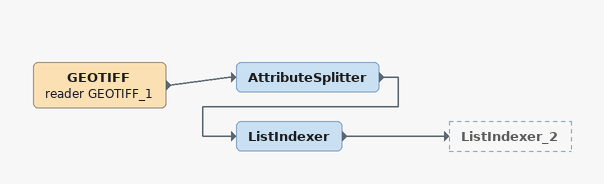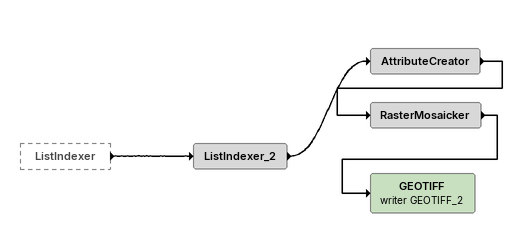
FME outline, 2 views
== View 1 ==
GEOTIFF (reader GEOTIFF_1)
    -> AttributeSplitter
AttributeSplitter
    -> ListIndexer
ListIndexer
    -> ListIndexer_2

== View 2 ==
ListIndexer [outside]
    -> ListIndexer_2
ListIndexer_2
    -> AttributeCreator
AttributeCreator
    -> RasterMosaicker
RasterMosaicker
    -> GEOTIFF (writer GEOTIFF_2)
GEOTIFF (writer GEOTIFF_2)
